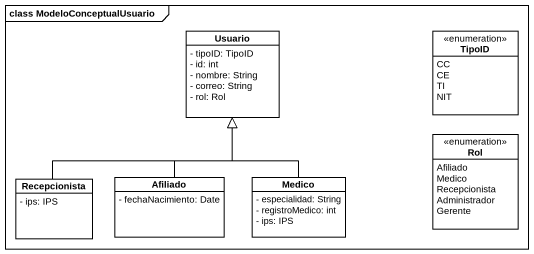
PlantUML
@startuml
mainframe class ModeloConceptualUsuario
hide circle
hide empty members
skinparam classAttributeIconSize 0
class Usuario {
  - tipoID: TipoID
  - id: int
  - nombre: String
  - correo: String
  - rol: Rol
}
enum TipoID {
  CC
  CE
  TI
  NIT
}
enum Rol {
  Afiliado
  Medico
  Recepcionista
  Administrador
  Gerente
}
class Recepcionista {
  - ips: IPS
}
class Afiliado {
  - fechaNacimiento: Date
}
class Medico {
  - especialidad: String
  - registroMedico: int
  - ips: IPS
}
Recepcionista -up-|> Usuario
Afiliado -up-|> Usuario
Medico -up-|> Usuario
@enduml
